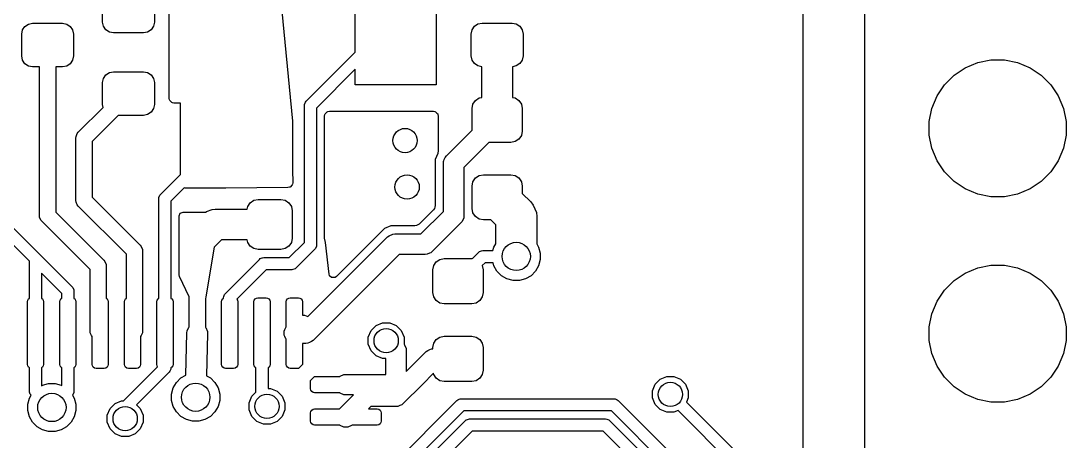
# Model space of a CAD drawing. Header units: inches. Extents: x 5.12 to 6.12, y -4.12 to -1.79.
# Drawn here: x 5.612 to 6.121, y -2.861 to -2.656 of the extents above; entities that cross this region are included whole.
import ezdxf

# ---------------------------------------------------------------- set-up
doc = ezdxf.new("R2010")
doc.units = ezdxf.units.IN
doc.header["$MEASUREMENT"] = 0
doc.layers.add('F.Cu', color=13, linetype='CONTINUOUS', true_color=0xc83434)

msp = doc.modelspace()

# ---------------------------------------------------------------- linework, layer by layer
at = {"layer": 'F.Cu', "linetype": 'CONTINUOUS'}
for p, q in [((5.99287, -3.19747), (5.99287, -2.58833)), ((6.02287, -2.59454), (6.02287, -3.20368)), ((5.77499, -2.67152), (5.77499, -2.62452)), ((5.81436, -2.62452), (5.81436, -2.68751)), ((5.68444, -2.69406), (5.68444, -2.63574)), ((5.73774, -2.63536), (5.74446, -2.70509)), ((5.65201, -2.65685), (5.65201, -2.64622)), ((5.67721, -2.64622), (5.67721, -2.65685)), ((5.61305, -2.66072), (5.6142, -2.659)), ((5.6142, -2.659), (5.61592, -2.65785)), ((5.61592, -2.65785), (5.61796, -2.65744)), ((5.61796, -2.65744), (5.63253, -2.65744)), ((5.63253, -2.65744), (5.63456, -2.65785)), ((5.63456, -2.65785), (5.63628, -2.659)), ((5.63628, -2.659), (5.63744, -2.66072)), ((5.65242, -2.65888), (5.65201, -2.65685)), ((5.65357, -2.66061), (5.65242, -2.65888)), ((5.67681, -2.65888), (5.67565, -2.66061)), ((5.67721, -2.65685), (5.67681, -2.65888)), ((5.83181, -2.66065), (5.83296, -2.65893)), ((5.83296, -2.65893), (5.83468, -2.65777)), ((5.83468, -2.65777), (5.83672, -2.65737)), ((5.83672, -2.65737), (5.85128, -2.65737)), ((5.85128, -2.65737), (5.85332, -2.65777)), ((5.85332, -2.65777), (5.85504, -2.65893)), ((5.85504, -2.65893), (5.85619, -2.66065)), ((5.61264, -2.66276), (5.61305, -2.66072)), ((5.61264, -2.67339), (5.61264, -2.66276)), ((5.63744, -2.66072), (5.63784, -2.66276)), ((5.63784, -2.66276), (5.63784, -2.67339)), ((5.65529, -2.66176), (5.65357, -2.66061)), ((5.65733, -2.66217), (5.65529, -2.66176)), ((5.6719, -2.66217), (5.65733, -2.66217)), ((5.67393, -2.66176), (5.6719, -2.66217)), ((5.67565, -2.66061), (5.67393, -2.66176)), ((5.8314, -2.66269), (5.83181, -2.66065)), ((5.8314, -2.67331), (5.8314, -2.66269)), ((5.85619, -2.66065), (5.8566, -2.66269)), ((5.8566, -2.66269), (5.8566, -2.67331)), ((5.61305, -2.67542), (5.61264, -2.67339)), ((5.6142, -2.67714), (5.61305, -2.67542)), ((5.63744, -2.67542), (5.63628, -2.67714)), ((5.63784, -2.67339), (5.63744, -2.67542)), ((5.75105, -2.69546), (5.77499, -2.67152)), ((5.83181, -2.67535), (5.8314, -2.67331)), ((5.83296, -2.67707), (5.83181, -2.67535)), ((5.85619, -2.67535), (5.85504, -2.67707)), ((5.8566, -2.67331), (5.85619, -2.67535)), ((6.07788, -2.67658), (6.08432, -2.6753)), ((6.08432, -2.6753), (6.09088, -2.6753)), ((6.09088, -2.6753), (6.09731, -2.67658)), ((5.61592, -2.6783), (5.6142, -2.67714)), ((5.61796, -2.6787), (5.61592, -2.6783)), ((5.62131, -2.6787), (5.61796, -2.6787)), ((5.62131, -2.75107), (5.62131, -2.6787)), ((5.63253, -2.6787), (5.62918, -2.6787)), ((5.62918, -2.6787), (5.62918, -2.74944)), ((5.63456, -2.6783), (5.63253, -2.6787)), ((5.63628, -2.67714), (5.63456, -2.6783)), ((5.77499, -2.67988), (5.75609, -2.69877)), ((5.77499, -2.68751), (5.77499, -2.67988)), ((5.83468, -2.67823), (5.83296, -2.67707)), ((5.8365, -2.67859), (5.83468, -2.67823)), ((5.8365, -2.69355), (5.8365, -2.67859)), ((5.85332, -2.67823), (5.8515, -2.67859)), ((5.8515, -2.67859), (5.8515, -2.69355)), ((5.85504, -2.67707), (5.85332, -2.67823)), ((6.06637, -2.68274), (6.07182, -2.67909)), ((6.07182, -2.67909), (6.07788, -2.67658)), ((6.09731, -2.67658), (6.10337, -2.67909)), ((6.10337, -2.67909), (6.10883, -2.68274)), ((5.65201, -2.68638), (5.65242, -2.68434)), ((5.65242, -2.68434), (5.65357, -2.68262)), ((5.65357, -2.68262), (5.65529, -2.68147)), ((5.65529, -2.68147), (5.65733, -2.68106)), ((5.65733, -2.68106), (5.6719, -2.68106)), ((5.6719, -2.68106), (5.67393, -2.68147)), ((5.67393, -2.68147), (5.67565, -2.68262)), ((5.67565, -2.68262), (5.67681, -2.68434)), ((5.67681, -2.68434), (5.67721, -2.68638)), ((6.06173, -2.68738), (6.06637, -2.68274)), ((6.10883, -2.68274), (6.11347, -2.68738)), ((5.65201, -2.69701), (5.65201, -2.68638)), ((5.67721, -2.68638), (5.67721, -2.69701)), ((5.81436, -2.68751), (5.77499, -2.68751)), ((6.05809, -2.69283), (6.06173, -2.68738)), ((6.11347, -2.68738), (6.11711, -2.69283)), ((5.68459, -2.6948), (5.68444, -2.69406)), ((5.6847, -2.69507), (5.68459, -2.6948)), ((5.68574, -2.69611), (5.6847, -2.69507)), ((5.75068, -2.69591), (5.75105, -2.69546)), ((5.83221, -2.6968), (5.83341, -2.69501)), ((5.83341, -2.69501), (5.8352, -2.69381)), ((5.8352, -2.69381), (5.8365, -2.69355)), ((5.8515, -2.69355), (5.8528, -2.69381)), ((5.8528, -2.69381), (5.85459, -2.69501)), ((5.85459, -2.69501), (5.85579, -2.6968)), ((6.05557, -2.69889), (6.05809, -2.69283)), ((6.11711, -2.69283), (6.11962, -2.69889)), ((5.64017, -2.71056), (5.6523, -2.69844)), ((5.6523, -2.69844), (5.65201, -2.69701)), ((5.67565, -2.70077), (5.67393, -2.70192)), ((5.67681, -2.69904), (5.67565, -2.70077)), ((5.67721, -2.69701), (5.67681, -2.69904)), ((5.68601, -2.69622), (5.68574, -2.69611)), ((5.68675, -2.69637), (5.68601, -2.69622)), ((5.68985, -2.69637), (5.68675, -2.69637)), ((5.68985, -2.73117), (5.68985, -2.69637)), ((5.75019, -2.69755), (5.75024, -2.69698)), ((5.75019, -2.76422), (5.75019, -2.69755)), ((5.75024, -2.69698), (5.75068, -2.69591)), ((5.75609, -2.69877), (5.75609, -2.76544)), ((5.76031, -2.70161), (5.76135, -2.70057)), ((5.76135, -2.70057), (5.76162, -2.70045)), ((5.76162, -2.70045), (5.76236, -2.70031)), ((5.76236, -2.70031), (5.81303, -2.70031)), ((5.81303, -2.70031), (5.81377, -2.70045)), ((5.81377, -2.70045), (5.81404, -2.70057)), ((5.81404, -2.70057), (5.81467, -2.70119)), ((5.8318, -2.69891), (5.83221, -2.6968)), ((5.8318, -2.70955), (5.8318, -2.69891)), ((5.85579, -2.6968), (5.8562, -2.69891)), ((5.8562, -2.69891), (5.8562, -2.70993)), ((6.05429, -2.70533), (6.05557, -2.69889)), ((6.11962, -2.69889), (6.1209, -2.70533)), ((5.65955, -2.70232), (5.6469, -2.71498)), ((5.6719, -2.70232), (5.65955, -2.70232)), ((5.67393, -2.70192), (5.6719, -2.70232)), ((5.74446, -2.70509), (5.74447, -2.70518)), ((5.74447, -2.70518), (5.74448, -2.70527)), ((5.74448, -2.70527), (5.74448, -2.70537)), ((5.74448, -2.70537), (5.74448, -2.72885)), ((5.76005, -2.70262), (5.7602, -2.70188)), ((5.76005, -2.71025), (5.76005, -2.70262)), ((5.7602, -2.70188), (5.76031, -2.70161)), ((5.81467, -2.70119), (5.81509, -2.70161)), ((5.81509, -2.70161), (5.8152, -2.70188)), ((5.8152, -2.70188), (5.81534, -2.70262)), ((5.81534, -2.70262), (5.81534, -2.71972)), ((6.05429, -2.71189), (6.05429, -2.70533)), ((6.1209, -2.70533), (6.1209, -2.71189)), ((5.63969, -2.71116), (5.64017, -2.71056)), ((5.76003, -2.71035), (5.76005, -2.71025)), ((5.76003, -2.72373), (5.76003, -2.71035)), ((5.81932, -2.72202), (5.8318, -2.70955)), ((5.8562, -2.70993), (5.85579, -2.71204)), ((5.63902, -2.71335), (5.6391, -2.71258)), ((5.63902, -2.74373), (5.63902, -2.71335)), ((5.6391, -2.71258), (5.63969, -2.71116)), ((5.6469, -2.71498), (5.6469, -2.7421)), ((5.84005, -2.71544), (5.82786, -2.72763)), ((5.85069, -2.71544), (5.84005, -2.71544)), ((5.8528, -2.71502), (5.85069, -2.71544)), ((5.85459, -2.71383), (5.8528, -2.71502)), ((5.85579, -2.71204), (5.85459, -2.71383)), ((6.05557, -2.71832), (6.05429, -2.71189)), ((6.1209, -2.71189), (6.11962, -2.71832)), ((5.81512, -2.72082), (5.8139, -2.72378)), ((5.81523, -2.72046), (5.81512, -2.72082)), ((5.81531, -2.7201), (5.81523, -2.72046)), ((5.81534, -2.71972), (5.81531, -2.7201)), ((6.05809, -2.72438), (6.05557, -2.71832)), ((6.11962, -2.71832), (6.11711, -2.72438)), ((5.76005, -2.72383), (5.76003, -2.72373)), ((5.76005, -2.74863), (5.76005, -2.72383)), ((5.8139, -2.72378), (5.8139, -2.74625)), ((5.81786, -2.72556), (5.81795, -2.72458)), ((5.81786, -2.74907), (5.81786, -2.72556)), ((5.81795, -2.72458), (5.81804, -2.72438)), ((5.81804, -2.72438), (5.81831, -2.72373)), ((5.81831, -2.72373), (5.8187, -2.72278)), ((5.8187, -2.72278), (5.81932, -2.72202)), ((5.8187, -2.72278), (5.8187, -2.72278)), ((6.06173, -2.72984), (6.05809, -2.72438)), ((6.11711, -2.72438), (6.11347, -2.72984)), ((5.68024, -2.74078), (5.68985, -2.73117)), ((5.74448, -2.72885), (5.74453, -2.73514)), ((5.82786, -2.72763), (5.82786, -2.75114)), ((5.8352, -2.73161), (5.83731, -2.73119)), ((5.83731, -2.73119), (5.85069, -2.73119)), ((5.85069, -2.73119), (5.8528, -2.73161)), ((6.06637, -2.73447), (6.06173, -2.72984)), ((6.11347, -2.72984), (6.10883, -2.73447)), ((5.74428, -2.73615), (5.74324, -2.7372)), ((5.74439, -2.73588), (5.74428, -2.73615)), ((5.74453, -2.73514), (5.74439, -2.73588)), ((5.8318, -2.7367), (5.83221, -2.73459)), ((5.83221, -2.73459), (5.83341, -2.7328)), ((5.83341, -2.7328), (5.8352, -2.73161)), ((5.8528, -2.73161), (5.85459, -2.7328)), ((5.85459, -2.7328), (5.85579, -2.73459)), ((5.85579, -2.73459), (5.8562, -2.7367)), ((6.07182, -2.73812), (6.06637, -2.73447)), ((6.10883, -2.73447), (6.10337, -2.73812)), ((5.67943, -2.74229), (5.67987, -2.74123)), ((5.67987, -2.74123), (5.68024, -2.74078)), ((5.69175, -2.73763), (5.68528, -2.74409)), ((5.69216, -2.73771), (5.69175, -2.73763)), ((5.71199, -2.73771), (5.69216, -2.73771)), ((5.712, -2.73771), (5.71199, -2.73771)), ((5.71201, -2.73771), (5.712, -2.73771)), ((5.74223, -2.73747), (5.71201, -2.73771)), ((5.71201, -2.73771), (5.71201, -2.73771)), ((5.71201, -2.73771), (5.71201, -2.73771)), ((5.74297, -2.73732), (5.74223, -2.73747)), ((5.74314, -2.73724), (5.74297, -2.73732)), ((5.74324, -2.7372), (5.74314, -2.73724)), ((5.74324, -2.7372), (5.74324, -2.7372)), ((5.8318, -2.74772), (5.8318, -2.7367)), ((5.8562, -2.7367), (5.8562, -2.74028)), ((5.8562, -2.74028), (5.86038, -2.74445)), ((6.07788, -2.74063), (6.07182, -2.73812)), ((6.08432, -2.74191), (6.07788, -2.74063)), ((6.09731, -2.74063), (6.09088, -2.74191)), ((6.10337, -2.73812), (6.09731, -2.74063)), ((5.6391, -2.7445), (5.63902, -2.74373)), ((5.63969, -2.74592), (5.6391, -2.7445)), ((5.64017, -2.74652), (5.63969, -2.74592)), ((5.66363, -2.76997), (5.64017, -2.74652)), ((5.6469, -2.7421), (5.67035, -2.76555)), ((5.67938, -2.74287), (5.67943, -2.74229)), ((5.67938, -2.79141), (5.67938, -2.74287)), ((5.68528, -2.74409), (5.68528, -2.79141)), ((5.72239, -2.74793), (5.72265, -2.74662)), ((5.72265, -2.74662), (5.72385, -2.74483)), ((5.72385, -2.74483), (5.72564, -2.74364)), ((5.72564, -2.74364), (5.72775, -2.74322)), ((5.72775, -2.74322), (5.73877, -2.74322)), ((5.73877, -2.74322), (5.74088, -2.74364)), ((5.74088, -2.74364), (5.74267, -2.74483)), ((5.74267, -2.74483), (5.74386, -2.74662)), ((5.74386, -2.74662), (5.74428, -2.74873)), ((5.8139, -2.74625), (5.81375, -2.74699)), ((5.86038, -2.74445), (5.86162, -2.74596)), ((5.86162, -2.74596), (5.86162, -2.74596)), ((5.86162, -2.74596), (5.86311, -2.74957)), ((6.09088, -2.74191), (6.08432, -2.74191)), ((5.62138, -2.75184), (5.62131, -2.75107)), ((5.62918, -2.74944), (5.65263, -2.77289)), ((5.68924, -2.7513), (5.6898, -2.74994)), ((5.68924, -2.77998), (5.68924, -2.7513)), ((5.6898, -2.74994), (5.69117, -2.74937)), ((5.69117, -2.74937), (5.7024, -2.74937)), ((5.7024, -2.74937), (5.70262, -2.74919)), ((5.70262, -2.74919), (5.70532, -2.74807)), ((5.70532, -2.74807), (5.70679, -2.74793)), ((5.70679, -2.74793), (5.72239, -2.74793)), ((5.74428, -2.74873), (5.74428, -2.76212)), ((5.76003, -2.74873), (5.76005, -2.74863)), ((5.76003, -2.76212), (5.76003, -2.74873)), ((5.81307, -2.74827), (5.80606, -2.75527)), ((5.80687, -2.76006), (5.81786, -2.74907)), ((5.81348, -2.74764), (5.81307, -2.74827)), ((5.81375, -2.74699), (5.81348, -2.74764)), ((5.82786, -2.75114), (5.82776, -2.75212)), ((5.83221, -2.74983), (5.8318, -2.74772)), ((5.83341, -2.75162), (5.83221, -2.74983)), ((5.8352, -2.75282), (5.83341, -2.75162)), ((5.86311, -2.74957), (5.86331, -2.75152)), ((5.86331, -2.75152), (5.86331, -2.7649)), ((5.61638, -2.77328), (5.59756, -2.75446)), ((5.60417, -2.75272), (5.63717, -2.78572)), ((5.62197, -2.75326), (5.62138, -2.75184)), ((5.62246, -2.75385), (5.62197, -2.75326)), ((5.64591, -2.77731), (5.62246, -2.75385)), ((5.79236, -2.75613), (5.78913, -2.75747)), ((5.79241, -2.75611), (5.79236, -2.75613)), ((5.79242, -2.75611), (5.79241, -2.75611)), ((5.79599, -2.75611), (5.79242, -2.75611)), ((5.79242, -2.75611), (5.79242, -2.75611)), ((5.79242, -2.75611), (5.79242, -2.75611)), ((5.80404, -2.75611), (5.79599, -2.75611)), ((5.80478, -2.75596), (5.80404, -2.75611)), ((5.80544, -2.75569), (5.80478, -2.75596)), ((5.80606, -2.75527), (5.80544, -2.75569)), ((5.82639, -2.75468), (5.81247, -2.7686)), ((5.82702, -2.75392), (5.82639, -2.75468)), ((5.82776, -2.75212), (5.82702, -2.75392)), ((5.82776, -2.75212), (5.82776, -2.75212)), ((5.83731, -2.75324), (5.8352, -2.75282)), ((5.84088, -2.75324), (5.83731, -2.75324)), ((5.84331, -2.75566), (5.84088, -2.75324)), ((5.84331, -2.7649), (5.84331, -2.75566)), ((5.75194, -2.80026), (5.79067, -2.76153)), ((5.78913, -2.75747), (5.76581, -2.78079)), ((5.78913, -2.75747), (5.78913, -2.75747)), ((5.79067, -2.76153), (5.79143, -2.76091)), ((5.79143, -2.76091), (5.79323, -2.76016)), ((5.79323, -2.76016), (5.79421, -2.76006)), ((5.79323, -2.76016), (5.79323, -2.76016)), ((5.79421, -2.76006), (5.80687, -2.76006)), ((5.67035, -2.76555), (5.67084, -2.76615)), ((5.67084, -2.76615), (5.67084, -2.76615)), ((5.67084, -2.76615), (5.67143, -2.76757)), ((5.70637, -2.76645), (5.70218, -2.79071)), ((5.70989, -2.76293), (5.70637, -2.76645)), ((5.72239, -2.76293), (5.70989, -2.76293)), ((5.72265, -2.76423), (5.72239, -2.76293)), ((5.72385, -2.76602), (5.72265, -2.76423)), ((5.72564, -2.76721), (5.72385, -2.76602)), ((5.74267, -2.76602), (5.74088, -2.76721)), ((5.74386, -2.76423), (5.74267, -2.76602)), ((5.74284, -2.77157), (5.75019, -2.76422)), ((5.74428, -2.76212), (5.74386, -2.76423)), ((5.75604, -2.76602), (5.75559, -2.76708)), ((5.75609, -2.76544), (5.75604, -2.76602)), ((5.76044, -2.7642), (5.76003, -2.76212)), ((5.76222, -2.7796), (5.76044, -2.7642)), ((5.84195, -2.76815), (5.84239, -2.76648)), ((5.84239, -2.76648), (5.84331, -2.7649)), ((5.86331, -2.7649), (5.86422, -2.76648)), ((5.86422, -2.76648), (5.86502, -2.76946)), ((5.66363, -2.79141), (5.66363, -2.76997)), ((5.67143, -2.76757), (5.6715, -2.76834)), ((5.6715, -2.76834), (5.6715, -2.80735)), ((5.72775, -2.76763), (5.72564, -2.76721)), ((5.73877, -2.76763), (5.72775, -2.76763)), ((5.72833, -2.77243), (5.72877, -2.77206)), ((5.72877, -2.77206), (5.72971, -2.77168)), ((5.72971, -2.77168), (5.72984, -2.77162)), ((5.72984, -2.77162), (5.73042, -2.77157)), ((5.73042, -2.77157), (5.74284, -2.77157)), ((5.74088, -2.76721), (5.73877, -2.76763)), ((5.75523, -2.76753), (5.74615, -2.77661)), ((5.79628, -2.77006), (5.75447, -2.81187)), ((5.75559, -2.76708), (5.75523, -2.76753)), ((5.80894, -2.77006), (5.79628, -2.77006)), ((5.80991, -2.76997), (5.80894, -2.77006)), ((5.81113, -2.76946), (5.80991, -2.76997)), ((5.80991, -2.76997), (5.80991, -2.76997)), ((5.81171, -2.76922), (5.81113, -2.76946)), ((5.81247, -2.7686), (5.81171, -2.76922)), ((5.81171, -2.76922), (5.81171, -2.76922)), ((5.8162, -2.7725), (5.81831, -2.77208)), ((5.81831, -2.77208), (5.83169, -2.77208)), ((5.83169, -2.77208), (5.83182, -2.7721)), ((5.83182, -2.7721), (5.83491, -2.76901)), ((5.83491, -2.76901), (5.83536, -2.76865)), ((5.83536, -2.76865), (5.83642, -2.76821)), ((5.83642, -2.76821), (5.837, -2.76815)), ((5.837, -2.76815), (5.84195, -2.76815)), ((5.86502, -2.76946), (5.86502, -2.77254)), ((5.61638, -2.79141), (5.61638, -2.77328)), ((5.65263, -2.77289), (5.65312, -2.77349)), ((5.65312, -2.77349), (5.65371, -2.77491)), ((5.65371, -2.77491), (5.65379, -2.77568)), ((5.65379, -2.77568), (5.65379, -2.79141)), ((5.71174, -2.78902), (5.72833, -2.77243)), ((5.7457, -2.77697), (5.74464, -2.77742)), ((5.74615, -2.77661), (5.7457, -2.77697)), ((5.8128, -2.77759), (5.81321, -2.77548)), ((5.81321, -2.77548), (5.81441, -2.77369)), ((5.81441, -2.77369), (5.8162, -2.7725)), ((5.83822, -2.77406), (5.83679, -2.77549)), ((5.83679, -2.77549), (5.8372, -2.77759)), ((5.842, -2.77406), (5.83822, -2.77406)), ((5.84239, -2.77552), (5.842, -2.77406)), ((5.84393, -2.77819), (5.84239, -2.77552)), ((5.86422, -2.77552), (5.86268, -2.77819)), ((5.86502, -2.77254), (5.86422, -2.77552)), ((6.07182, -2.77909), (6.07788, -2.77658)), ((6.07788, -2.77658), (6.08432, -2.7753)), ((6.08432, -2.7753), (6.09088, -2.7753)), ((6.09088, -2.7753), (6.09731, -2.77658)), ((6.09731, -2.77658), (6.10337, -2.77909)), ((5.63213, -2.78903), (5.62229, -2.77919)), ((5.62229, -2.77919), (5.62229, -2.79141)), ((5.64591, -2.80735), (5.64591, -2.77731)), ((5.68943, -2.78081), (5.68924, -2.77998)), ((5.69414, -2.79071), (5.68943, -2.78081)), ((5.73164, -2.77747), (5.71728, -2.79183)), ((5.74406, -2.77747), (5.73164, -2.77747)), ((5.74464, -2.77742), (5.74406, -2.77747)), ((5.7624, -2.78022), (5.76222, -2.7796)), ((5.76247, -2.78037), (5.7624, -2.78022)), ((5.76347, -2.78131), (5.76247, -2.78037)), ((5.76495, -2.78131), (5.76347, -2.78131)), ((5.76518, -2.78121), (5.76495, -2.78131)), ((5.76581, -2.78079), (5.76518, -2.78121)), ((5.8128, -2.78861), (5.8128, -2.77759)), ((5.8372, -2.77759), (5.8372, -2.78861)), ((5.84612, -2.78037), (5.84393, -2.77819)), ((5.84879, -2.78191), (5.84612, -2.78037)), ((5.85176, -2.78271), (5.84879, -2.78191)), ((5.85782, -2.78191), (5.85485, -2.78271)), ((5.8605, -2.78037), (5.85782, -2.78191)), ((5.86268, -2.77819), (5.8605, -2.78037)), ((6.06637, -2.78274), (6.07182, -2.77909)), ((6.10337, -2.77909), (6.10883, -2.78274)), ((5.63717, -2.78572), (5.63754, -2.78617)), ((5.63754, -2.78617), (5.63798, -2.78723)), ((5.63798, -2.78723), (5.63804, -2.78781)), ((5.85485, -2.78271), (5.85176, -2.78271)), ((6.05809, -2.79283), (6.06173, -2.78738)), ((6.06173, -2.78738), (6.06637, -2.78274)), ((6.10883, -2.78274), (6.11347, -2.78738)), ((6.11347, -2.78738), (6.11711, -2.79283)), ((5.6154, -2.79308), (5.61555, -2.79233)), ((5.61555, -2.79233), (5.61598, -2.79169)), ((5.61598, -2.79169), (5.61638, -2.79141)), ((5.62229, -2.79141), (5.6227, -2.79169)), ((5.6227, -2.79169), (5.62312, -2.79233)), ((5.62312, -2.79233), (5.62327, -2.79308)), ((5.63115, -2.79308), (5.6313, -2.79233)), ((5.6313, -2.79233), (5.63172, -2.79169)), ((5.63172, -2.79169), (5.63213, -2.79141)), ((5.63213, -2.79141), (5.63213, -2.78903)), ((5.63804, -2.78781), (5.63804, -2.79141)), ((5.63804, -2.79141), (5.63845, -2.79169)), ((5.63845, -2.79169), (5.63887, -2.79233)), ((5.63887, -2.79233), (5.63902, -2.79308)), ((5.65379, -2.79141), (5.65419, -2.79169)), ((5.65419, -2.79169), (5.65462, -2.79233)), ((5.65462, -2.79233), (5.65477, -2.79308)), ((5.66264, -2.79308), (5.66279, -2.79233)), ((5.66279, -2.79233), (5.66322, -2.79169)), ((5.66322, -2.79169), (5.66363, -2.79141)), ((5.67839, -2.79308), (5.67854, -2.79233)), ((5.67854, -2.79233), (5.67897, -2.79169)), ((5.67897, -2.79169), (5.67938, -2.79141)), ((5.68528, -2.79141), (5.68569, -2.79169)), ((5.68569, -2.79169), (5.68612, -2.79233)), ((5.68612, -2.79233), (5.68627, -2.79308)), ((5.69414, -2.79308), (5.69414, -2.79071)), ((5.69414, -2.79071), (5.69414, -2.79071)), ((5.70218, -2.79071), (5.70201, -2.79169)), ((5.70201, -2.79169), (5.70201, -2.79308)), ((5.70989, -2.79308), (5.71004, -2.79233)), ((5.71004, -2.79233), (5.71046, -2.79169)), ((5.71046, -2.79169), (5.71087, -2.79141)), ((5.71087, -2.79111), (5.71093, -2.79053)), ((5.71087, -2.79141), (5.71087, -2.79111)), ((5.71093, -2.79053), (5.71137, -2.78947)), ((5.71137, -2.78947), (5.71174, -2.78902)), ((5.71728, -2.79183), (5.71761, -2.79233)), ((5.71761, -2.79233), (5.71776, -2.79308)), ((5.72564, -2.79308), (5.72579, -2.79233)), ((5.72579, -2.79233), (5.72621, -2.79169)), ((5.72621, -2.79169), (5.72685, -2.79126)), ((5.72685, -2.79126), (5.7276, -2.79111)), ((5.7276, -2.79111), (5.73154, -2.79111)), ((5.73154, -2.79111), (5.73229, -2.79126)), ((5.73229, -2.79126), (5.73293, -2.79169)), ((5.73293, -2.79169), (5.73336, -2.79233)), ((5.73336, -2.79233), (5.73351, -2.79308)), ((5.74138, -2.79308), (5.74153, -2.79233)), ((5.74153, -2.79233), (5.74196, -2.79169)), ((5.74196, -2.79169), (5.7426, -2.79126)), ((5.7426, -2.79126), (5.74335, -2.79111)), ((5.74335, -2.79111), (5.74729, -2.79111)), ((5.74729, -2.79111), (5.74804, -2.79126)), ((5.74804, -2.79126), (5.74868, -2.79169)), ((5.74868, -2.79169), (5.74911, -2.79233)), ((5.74911, -2.79233), (5.74926, -2.79308)), ((5.81321, -2.79072), (5.8128, -2.78861)), ((5.81441, -2.79251), (5.81321, -2.79072)), ((5.83679, -2.79072), (5.83559, -2.79251)), ((5.8372, -2.78861), (5.83679, -2.79072)), ((5.6154, -2.82359), (5.6154, -2.79308)), ((5.62327, -2.79308), (5.62327, -2.82359)), ((5.63115, -2.82359), (5.63115, -2.79308)), ((5.63902, -2.79308), (5.63902, -2.82359)), ((5.65477, -2.79308), (5.65477, -2.82359)), ((5.66264, -2.82359), (5.66264, -2.79308)), ((5.67839, -2.82359), (5.67839, -2.79308)), ((5.68627, -2.79308), (5.68627, -2.82359)), ((5.69414, -2.80531), (5.69414, -2.79308)), ((5.70201, -2.79308), (5.70201, -2.80536)), ((5.70989, -2.82359), (5.70989, -2.79308)), ((5.71776, -2.79308), (5.71776, -2.82359)), ((5.72564, -2.82359), (5.72564, -2.79308)), ((5.73351, -2.79308), (5.73351, -2.82359)), ((5.74138, -2.80529), (5.74138, -2.79308)), ((5.74926, -2.79308), (5.74926, -2.79954)), ((5.8162, -2.79371), (5.81441, -2.79251)), ((5.81831, -2.79413), (5.8162, -2.79371)), ((5.83169, -2.79413), (5.81831, -2.79413)), ((5.8338, -2.79371), (5.83169, -2.79413)), ((5.83559, -2.79251), (5.8338, -2.79371)), ((6.05557, -2.79889), (6.05809, -2.79283)), ((6.11711, -2.79283), (6.11962, -2.79889)), ((5.74926, -2.79954), (5.75019, -2.79954)), ((5.75019, -2.79954), (5.75194, -2.80026)), ((6.05429, -2.80533), (6.05557, -2.79889)), ((6.11962, -2.79889), (6.1209, -2.80533)), ((5.64599, -2.80812), (5.64591, -2.80735)), ((5.6715, -2.80735), (5.67143, -2.80812)), ((5.69308, -2.80821), (5.6932, -2.80724)), ((5.6932, -2.80724), (5.69399, -2.80545)), ((5.69399, -2.80545), (5.69414, -2.80531)), ((5.70201, -2.80536), (5.7023, -2.80566)), ((5.7023, -2.80566), (5.703, -2.80748)), ((5.703, -2.80748), (5.70308, -2.80846)), ((5.74042, -2.80736), (5.74074, -2.80658)), ((5.74042, -2.80931), (5.74042, -2.80736)), ((5.74074, -2.80658), (5.74116, -2.80556)), ((5.74116, -2.80556), (5.74138, -2.80529)), ((5.74116, -2.80556), (5.74116, -2.80556)), ((5.78131, -2.81027), (5.78263, -2.80708)), ((5.78263, -2.80708), (5.78508, -2.80463)), ((5.78508, -2.80463), (5.78827, -2.80331)), ((5.78827, -2.80331), (5.79173, -2.80331)), ((5.79173, -2.80331), (5.79492, -2.80463)), ((5.79492, -2.80463), (5.79737, -2.80708)), ((5.79737, -2.80708), (5.79869, -2.81027)), ((6.05429, -2.81189), (6.05429, -2.80533)), ((6.1209, -2.80533), (6.1209, -2.81189)), ((5.64657, -2.80954), (5.64599, -2.80812)), ((5.6469, -2.80993), (5.64657, -2.80954)), ((5.6469, -2.82359), (5.6469, -2.80993)), ((5.67084, -2.80954), (5.67052, -2.80993)), ((5.67052, -2.80993), (5.67052, -2.82359)), ((5.67143, -2.80812), (5.67084, -2.80954)), ((5.69257, -2.82876), (5.69308, -2.80821)), ((5.70308, -2.80846), (5.70257, -2.82907)), ((5.74069, -2.80998), (5.74042, -2.80931)), ((5.74116, -2.81111), (5.74069, -2.80998)), ((5.74138, -2.81133), (5.74116, -2.81111)), ((5.74138, -2.82359), (5.74138, -2.81133)), ((5.75371, -2.81249), (5.75266, -2.81293)), ((5.75447, -2.81187), (5.75371, -2.81249)), ((5.75371, -2.81249), (5.75371, -2.81249)), ((5.78131, -2.81373), (5.78131, -2.81027)), ((5.79869, -2.81027), (5.79869, -2.8137)), ((5.81321, -2.81328), (5.81441, -2.81149)), ((5.81441, -2.81149), (5.8162, -2.81029)), ((5.8162, -2.81029), (5.81831, -2.80987)), ((5.81831, -2.80987), (5.83169, -2.80987)), ((5.83169, -2.80987), (5.8338, -2.81029)), ((5.8338, -2.81029), (5.83559, -2.81149)), ((5.83559, -2.81149), (5.83679, -2.81328)), ((6.05557, -2.81832), (6.05429, -2.81189)), ((6.1209, -2.81189), (6.11962, -2.81832)), ((5.75093, -2.81333), (5.74926, -2.81333)), ((5.74926, -2.81333), (5.74926, -2.82359)), ((5.75191, -2.81324), (5.75093, -2.81333)), ((5.75266, -2.81293), (5.75191, -2.81324)), ((5.75191, -2.81324), (5.75191, -2.81324)), ((5.78263, -2.81692), (5.78131, -2.81373)), ((5.78508, -2.81937), (5.78263, -2.81692)), ((5.79869, -2.8137), (5.79893, -2.814)), ((5.79893, -2.814), (5.79893, -2.814)), ((5.79893, -2.814), (5.79968, -2.8158)), ((5.79968, -2.8158), (5.79978, -2.81678)), ((5.79978, -2.81678), (5.79978, -2.82705)), ((5.80042, -2.82641), (5.80946, -2.81736)), ((5.80946, -2.81736), (5.81022, -2.81674)), ((5.81022, -2.81674), (5.81128, -2.8163)), ((5.81022, -2.81674), (5.81022, -2.81674)), ((5.81128, -2.8163), (5.81202, -2.81599)), ((5.81202, -2.81599), (5.8128, -2.81592)), ((5.81202, -2.81599), (5.81202, -2.81599)), ((5.8128, -2.81539), (5.81321, -2.81328)), ((5.8128, -2.81592), (5.8128, -2.81539)), ((5.83679, -2.81328), (5.8372, -2.81539)), ((5.8372, -2.81539), (5.8372, -2.82641)), ((5.78827, -2.82069), (5.78508, -2.81937)), ((5.78978, -2.82069), (5.78827, -2.82069)), ((5.78978, -2.82843), (5.78978, -2.82069)), ((6.05809, -2.82438), (6.05557, -2.81832)), ((6.11962, -2.81832), (6.11711, -2.82438)), ((5.61555, -2.82434), (5.6154, -2.82359)), ((5.61598, -2.82498), (5.61555, -2.82434)), ((5.61638, -2.82525), (5.61598, -2.82498)), ((5.61638, -2.83658), (5.61638, -2.82525)), ((5.6227, -2.82498), (5.62229, -2.82525)), ((5.62229, -2.82525), (5.62229, -2.83393)), ((5.62312, -2.82434), (5.6227, -2.82498)), ((5.62327, -2.82359), (5.62312, -2.82434)), ((5.6313, -2.82434), (5.63115, -2.82359)), ((5.63172, -2.82498), (5.6313, -2.82434)), ((5.63213, -2.82525), (5.63172, -2.82498)), ((5.63213, -2.83382), (5.63213, -2.82525)), ((5.63845, -2.82498), (5.63804, -2.82525)), ((5.63804, -2.82525), (5.63804, -2.83677)), ((5.63887, -2.82434), (5.63845, -2.82498)), ((5.63902, -2.82359), (5.63887, -2.82434)), ((5.64705, -2.82434), (5.6469, -2.82359)), ((5.64747, -2.82498), (5.64705, -2.82434)), ((5.64811, -2.82541), (5.64747, -2.82498)), ((5.64886, -2.82556), (5.64811, -2.82541)), ((5.6528, -2.82556), (5.64886, -2.82556)), ((5.65355, -2.82541), (5.6528, -2.82556)), ((5.65419, -2.82498), (5.65355, -2.82541)), ((5.65462, -2.82434), (5.65419, -2.82498)), ((5.65477, -2.82359), (5.65462, -2.82434)), ((5.66279, -2.82434), (5.66264, -2.82359)), ((5.66322, -2.82498), (5.66279, -2.82434)), ((5.66386, -2.82541), (5.66322, -2.82498)), ((5.66461, -2.82556), (5.66386, -2.82541)), ((5.66855, -2.82556), (5.66461, -2.82556)), ((5.6693, -2.82541), (5.66855, -2.82556)), ((5.66994, -2.82498), (5.6693, -2.82541)), ((5.67037, -2.82434), (5.66994, -2.82498)), ((5.67052, -2.82359), (5.67037, -2.82434)), ((5.67476, -2.82869), (5.67877, -2.82468)), ((5.67854, -2.82434), (5.67839, -2.82359)), ((5.67877, -2.82468), (5.67854, -2.82434)), ((5.68442, -2.82738), (5.67893, -2.83287)), ((5.68478, -2.82694), (5.68442, -2.82738)), ((5.68522, -2.82587), (5.68478, -2.82694)), ((5.68528, -2.8253), (5.68522, -2.82587)), ((5.68569, -2.82498), (5.68528, -2.82525)), ((5.68528, -2.82525), (5.68528, -2.8253)), ((5.68612, -2.82434), (5.68569, -2.82498)), ((5.68627, -2.82359), (5.68612, -2.82434)), ((5.71004, -2.82434), (5.70989, -2.82359)), ((5.71046, -2.82498), (5.71004, -2.82434)), ((5.7111, -2.82541), (5.71046, -2.82498)), ((5.71186, -2.82556), (5.7111, -2.82541)), ((5.71579, -2.82556), (5.71186, -2.82556)), ((5.71655, -2.82541), (5.71579, -2.82556)), ((5.71719, -2.82498), (5.71655, -2.82541)), ((5.71761, -2.82434), (5.71719, -2.82498)), ((5.71776, -2.82359), (5.71761, -2.82434)), ((5.72579, -2.82434), (5.72564, -2.82359)), ((5.72621, -2.82498), (5.72579, -2.82434)), ((5.72662, -2.82525), (5.72621, -2.82498)), ((5.72662, -2.83709), (5.72662, -2.82525)), ((5.73293, -2.82498), (5.73253, -2.82525)), ((5.73253, -2.82525), (5.73253, -2.83531)), ((5.73336, -2.82434), (5.73293, -2.82498)), ((5.73351, -2.82359), (5.73336, -2.82434)), ((5.74153, -2.82434), (5.74138, -2.82359)), ((5.74196, -2.82498), (5.74153, -2.82434)), ((5.7426, -2.82541), (5.74196, -2.82498)), ((5.74335, -2.82556), (5.7426, -2.82541)), ((5.74729, -2.82556), (5.74335, -2.82556)), ((5.74926, -2.82359), (5.74729, -2.82556)), ((5.79978, -2.82705), (5.80042, -2.82641)), ((5.81309, -2.82788), (5.80766, -2.83331)), ((5.81321, -2.82852), (5.81309, -2.82788)), ((5.8372, -2.82641), (5.83679, -2.82852)), ((6.06173, -2.82984), (6.05809, -2.82438)), ((6.11711, -2.82438), (6.11347, -2.82984)), ((5.62279, -2.83364), (5.62576, -2.83284)), ((5.62576, -2.83284), (5.62885, -2.83284)), ((5.62885, -2.83284), (5.63182, -2.83364)), ((5.66214, -2.84131), (5.67476, -2.82869)), ((5.67893, -2.83287), (5.66854, -2.84326)), ((5.68639, -2.83503), (5.68793, -2.83236)), ((5.68793, -2.83236), (5.69011, -2.83018)), ((5.69011, -2.83018), (5.69257, -2.82876)), ((5.70257, -2.82907), (5.7045, -2.83018)), ((5.7045, -2.83018), (5.70668, -2.83236)), ((5.70668, -2.83236), (5.70822, -2.83503)), ((5.75319, -2.83146), (5.75516, -2.8295)), ((5.75319, -2.8354), (5.75319, -2.83146)), ((5.75516, -2.8295), (5.76742, -2.8295)), ((5.76742, -2.8295), (5.76764, -2.82928)), ((5.76764, -2.82928), (5.76944, -2.82853)), ((5.76944, -2.82853), (5.77042, -2.82843)), ((5.77042, -2.82843), (5.78978, -2.82843)), ((5.81441, -2.83031), (5.81321, -2.82852)), ((5.8162, -2.8315), (5.81441, -2.83031)), ((5.81831, -2.83192), (5.8162, -2.8315)), ((5.83169, -2.83192), (5.81831, -2.83192)), ((5.8338, -2.8315), (5.83169, -2.83192)), ((5.83559, -2.83031), (5.8338, -2.8315)), ((5.83679, -2.82852), (5.83559, -2.83031)), ((5.92098, -2.83327), (5.92343, -2.83082)), ((5.92343, -2.83082), (5.92662, -2.8295)), ((5.92662, -2.8295), (5.93007, -2.8295)), ((5.93007, -2.8295), (5.93327, -2.83082)), ((5.93327, -2.83082), (5.93571, -2.83327)), ((6.06637, -2.83447), (6.06173, -2.82984)), ((6.11347, -2.82984), (6.10883, -2.83447)), ((5.61644, -2.83716), (5.61638, -2.83658)), ((5.61679, -2.83801), (5.61644, -2.83716)), ((5.61688, -2.83822), (5.61679, -2.83801)), ((5.61721, -2.83862), (5.61688, -2.83822)), ((5.62229, -2.83393), (5.62279, -2.83364)), ((5.63182, -2.83364), (5.63213, -2.83382)), ((5.63788, -2.83759), (5.63754, -2.83841)), ((5.63798, -2.83735), (5.63788, -2.83759)), ((5.63804, -2.83677), (5.63798, -2.83735)), ((5.6856, -2.83801), (5.68639, -2.83503)), ((5.6856, -2.84109), (5.6856, -2.83801)), ((5.70822, -2.83503), (5.70902, -2.83801)), ((5.70902, -2.83801), (5.70902, -2.84109)), ((5.72463, -2.83908), (5.72662, -2.83709)), ((5.73253, -2.83531), (5.73373, -2.83531)), ((5.73373, -2.83531), (5.73692, -2.83663)), ((5.73692, -2.83663), (5.73937, -2.83908)), ((5.75334, -2.83615), (5.75319, -2.8354)), ((5.75377, -2.83679), (5.75334, -2.83615)), ((5.75441, -2.83722), (5.75377, -2.83679)), ((5.75516, -2.83737), (5.75441, -2.83722)), ((5.76742, -2.83737), (5.75516, -2.83737)), ((5.76764, -2.83759), (5.76742, -2.83737)), ((5.76944, -2.83834), (5.76764, -2.83759)), ((5.80766, -2.83331), (5.79831, -2.84266)), ((5.91966, -2.83646), (5.92098, -2.83327)), ((5.91966, -2.83992), (5.91966, -2.83646)), ((5.93571, -2.83327), (5.93703, -2.83646)), ((5.93703, -2.83646), (5.93703, -2.83992)), ((6.07182, -2.83812), (6.06637, -2.83447)), ((6.07788, -2.84063), (6.07182, -2.83812)), ((6.10337, -2.83812), (6.09731, -2.84063)), ((6.10883, -2.83447), (6.10337, -2.83812)), ((5.6156, -2.84301), (5.61639, -2.84003)), ((5.6156, -2.84609), (5.6156, -2.84301)), ((5.61639, -2.84003), (5.61721, -2.83862)), ((5.63754, -2.83841), (5.63739, -2.8386)), ((5.63739, -2.8386), (5.63822, -2.84003)), ((5.63822, -2.84003), (5.63902, -2.84301)), ((5.63902, -2.84301), (5.63902, -2.84609)), ((5.65563, -2.84508), (5.65808, -2.84263)), ((5.65808, -2.84263), (5.66127, -2.84131)), ((5.66127, -2.84131), (5.66214, -2.84131)), ((5.66854, -2.84326), (5.67037, -2.84508)), ((5.68639, -2.84407), (5.6856, -2.84109)), ((5.70902, -2.84109), (5.70822, -2.84407)), ((5.72331, -2.84227), (5.72463, -2.83908)), ((5.72331, -2.84573), (5.72331, -2.84227)), ((5.73937, -2.83908), (5.74069, -2.84227)), ((5.74069, -2.84227), (5.74069, -2.84573)), ((5.76729, -2.84524), (5.7741, -2.83843)), ((5.77042, -2.83843), (5.76944, -2.83834)), ((5.7741, -2.83843), (5.77042, -2.83843)), ((5.78787, -2.87772), (5.82445, -2.84114)), ((5.79756, -2.84328), (5.79663, -2.84366)), ((5.79831, -2.84266), (5.79756, -2.84328)), ((5.79756, -2.84328), (5.79756, -2.84328)), ((5.82445, -2.84114), (5.8249, -2.84077)), ((5.8249, -2.84077), (5.82552, -2.84051)), ((5.82552, -2.84051), (5.82596, -2.84033)), ((5.82596, -2.84033), (5.82654, -2.84028)), ((5.82654, -2.84028), (5.90084, -2.84028)), ((5.90084, -2.84028), (5.90141, -2.84033)), ((5.90141, -2.84033), (5.90248, -2.84077)), ((5.90248, -2.84077), (5.90248, -2.84077)), ((5.90248, -2.84077), (5.90292, -2.84114)), ((5.90292, -2.84114), (5.96173, -2.89995)), ((5.92098, -2.84311), (5.91966, -2.83992)), ((5.92343, -2.84555), (5.92098, -2.84311)), ((5.93703, -2.83992), (5.93622, -2.84189)), ((5.93622, -2.84189), (5.97158, -2.87724)), ((6.08432, -2.84191), (6.07788, -2.84063)), ((6.09088, -2.84191), (6.08432, -2.84191)), ((6.09731, -2.84063), (6.09088, -2.84191)), ((5.61639, -2.84907), (5.6156, -2.84609)), ((5.63902, -2.84609), (5.63822, -2.84907)), ((5.65431, -2.84827), (5.65563, -2.84508)), ((5.65431, -2.85173), (5.65431, -2.84827)), ((5.67037, -2.84508), (5.67169, -2.84827)), ((5.67169, -2.84827), (5.67169, -2.85173)), ((5.68793, -2.84674), (5.68639, -2.84407)), ((5.69011, -2.84892), (5.68793, -2.84674)), ((5.70668, -2.84674), (5.7045, -2.84892)), ((5.70822, -2.84407), (5.70668, -2.84674)), ((5.72463, -2.84892), (5.72331, -2.84573)), ((5.74069, -2.84573), (5.73937, -2.84892)), ((5.75319, -2.84721), (5.75334, -2.84646)), ((5.75319, -2.85115), (5.75319, -2.84721)), ((5.75334, -2.84646), (5.75377, -2.84582)), ((5.75377, -2.84582), (5.75441, -2.84539)), ((5.75441, -2.84539), (5.75516, -2.84524)), ((5.75516, -2.84524), (5.76729, -2.84524)), ((5.78255, -2.84412), (5.78143, -2.84524)), ((5.78143, -2.84524), (5.78568, -2.84524)), ((5.79478, -2.84412), (5.78255, -2.84412)), ((5.78568, -2.84524), (5.78643, -2.84539)), ((5.78643, -2.84539), (5.78707, -2.84582)), ((5.78707, -2.84582), (5.78749, -2.84646)), ((5.78749, -2.84646), (5.78764, -2.84721)), ((5.78764, -2.84721), (5.78764, -2.85115)), ((5.82776, -2.84618), (5.79118, -2.88277)), ((5.79575, -2.84402), (5.79478, -2.84412)), ((5.79663, -2.84366), (5.79575, -2.84402)), ((5.79575, -2.84402), (5.79575, -2.84402)), ((5.89961, -2.84618), (5.82776, -2.84618)), ((5.95669, -2.90326), (5.89961, -2.84618)), ((5.92662, -2.84688), (5.92343, -2.84555)), ((5.93007, -2.84688), (5.92662, -2.84688)), ((5.93204, -2.84606), (5.93007, -2.84688)), ((5.96654, -2.88055), (5.93204, -2.84606)), ((5.61793, -2.85174), (5.61639, -2.84907)), ((5.62012, -2.85392), (5.61793, -2.85174)), ((5.63668, -2.85174), (5.6345, -2.85392)), ((5.63822, -2.84907), (5.63668, -2.85174)), ((5.65563, -2.85492), (5.65431, -2.85173)), ((5.67169, -2.85173), (5.67037, -2.85492)), ((5.69279, -2.85046), (5.69011, -2.84892)), ((5.69576, -2.85126), (5.69279, -2.85046)), ((5.69885, -2.85126), (5.69576, -2.85126)), ((5.70182, -2.85046), (5.69885, -2.85126)), ((5.7045, -2.84892), (5.70182, -2.85046)), ((5.72708, -2.85137), (5.72463, -2.84892)), ((5.73027, -2.85269), (5.72708, -2.85137)), ((5.73373, -2.85269), (5.73027, -2.85269)), ((5.73692, -2.85137), (5.73373, -2.85269)), ((5.73937, -2.84892), (5.73692, -2.85137)), ((5.75334, -2.8519), (5.75319, -2.85115)), ((5.75377, -2.85254), (5.75334, -2.8519)), ((5.75441, -2.85297), (5.75377, -2.85254)), ((5.75516, -2.85312), (5.75441, -2.85297)), ((5.76742, -2.85312), (5.75516, -2.85312)), ((5.76764, -2.85334), (5.76742, -2.85312)), ((5.76944, -2.85408), (5.76764, -2.85334)), ((5.7732, -2.85334), (5.77139, -2.85408)), ((5.77347, -2.85312), (5.7732, -2.85334)), ((5.78568, -2.85312), (5.77347, -2.85312)), ((5.78643, -2.85297), (5.78568, -2.85312)), ((5.78707, -2.85254), (5.78643, -2.85297)), ((5.78669, -2.89282), (5.82853, -2.85098)), ((5.78749, -2.8519), (5.78707, -2.85254)), ((5.78764, -2.85115), (5.78749, -2.8519)), ((5.82853, -2.85098), (5.82898, -2.85062)), ((5.82898, -2.85062), (5.82907, -2.85058)), ((5.82907, -2.85058), (5.83004, -2.85017)), ((5.83004, -2.85017), (5.83062, -2.85012)), ((5.83062, -2.85012), (5.89676, -2.85012)), ((5.89676, -2.85012), (5.89733, -2.85017)), ((5.89733, -2.85017), (5.8983, -2.85058)), ((5.8983, -2.85058), (5.8984, -2.85062)), ((5.8984, -2.85062), (5.89885, -2.85098)), ((5.89885, -2.85098), (5.92403, -2.87617)), ((5.62279, -2.85546), (5.62012, -2.85392)), ((5.62576, -2.85626), (5.62279, -2.85546)), ((5.62885, -2.85626), (5.62576, -2.85626)), ((5.63182, -2.85546), (5.62885, -2.85626)), ((5.6345, -2.85392), (5.63182, -2.85546)), ((5.65808, -2.85737), (5.65563, -2.85492)), ((5.66127, -2.85869), (5.65808, -2.85737)), ((5.66792, -2.85737), (5.66473, -2.85869)), ((5.67037, -2.85492), (5.66792, -2.85737)), ((5.77139, -2.85408), (5.76944, -2.85408)), ((5.83184, -2.85602), (5.78935, -2.89851)), ((5.89554, -2.85602), (5.83184, -2.85602)), ((5.91985, -2.88034), (5.89554, -2.85602)), ((5.66473, -2.85869), (5.66127, -2.85869))]:
    msp.add_line(p, q, dxfattribs=at)
at = {"layer": 'F.Cu'}
for centre, radius in [((5.79921, -2.71457), 0.00591), ((5.8002, -2.7372), 0.00591), ((5.85331, -2.771), 0.00689), ((5.79, -2.812), 0.00591), ((5.69731, -2.83955), 0.00689), ((5.92835, -2.83819), 0.00591), ((5.62731, -2.84455), 0.00689), ((5.732, -2.844), 0.00591), ((5.663, -2.85), 0.00591)]:
    msp.add_circle(centre, radius, dxfattribs=at)

doc.saveas('drawing.dxf')
